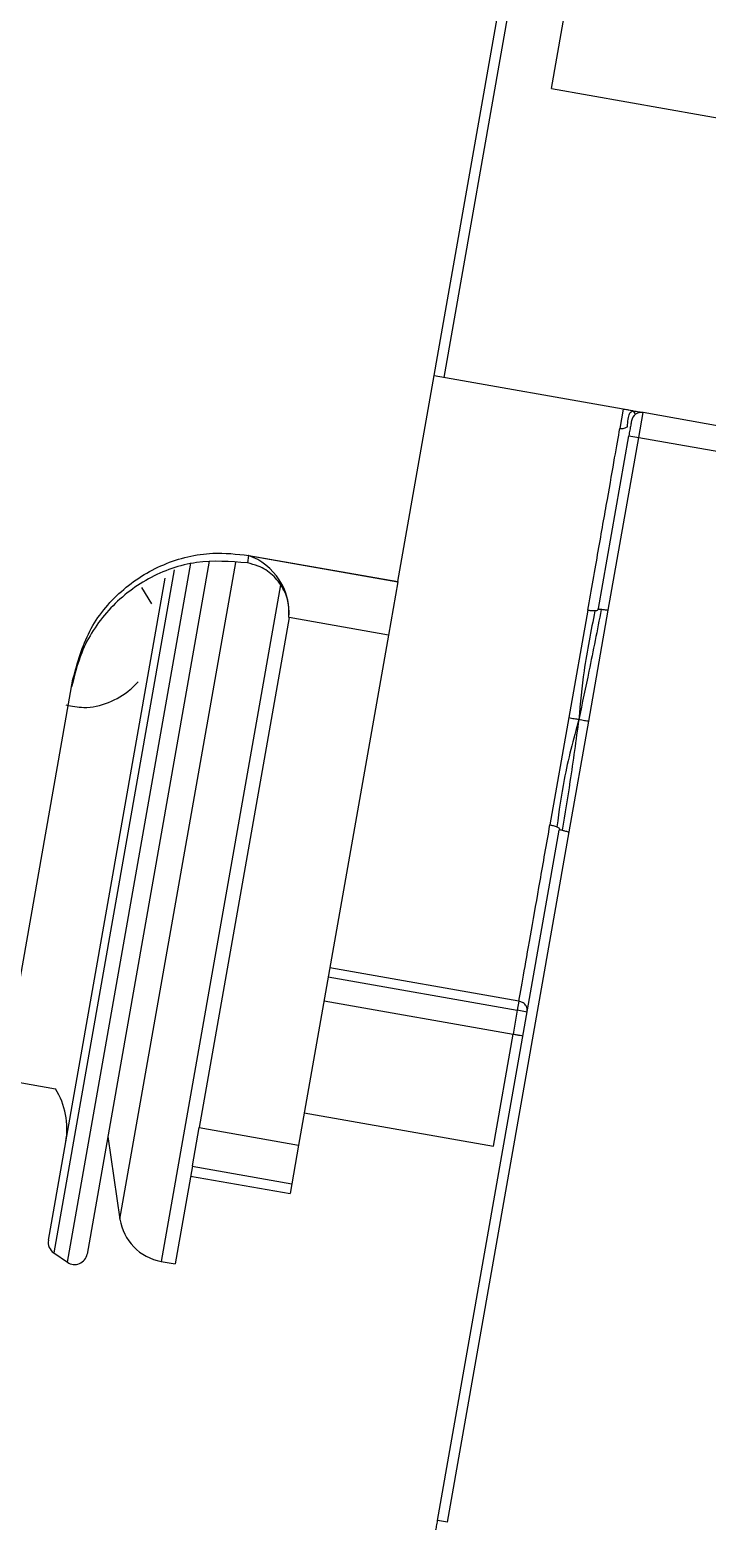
# Model space of a CAD drawing. Header units: millimetres. Extents: x 15 to 2378, y 5 to 1787.
# Drawn here: x 388.8 to 391.48, y 427.08 to 432.99 of the extents above; entities that cross this region are included whole.
import ezdxf

# ---------------------------------------------------------------- set-up
doc = ezdxf.new("R2010")
doc.units = ezdxf.units.MM

msp = doc.modelspace()

# ---------------------------------------------------------------- linework, layer by layer
at = {"color": 7, "linetype": 'Continuous', "lineweight": 25}
for p, q in [((390.8614, 432.7526), (391.0698, 433.9343)), ((390.4364, 431.609), (390.6994, 433.1006)), ((390.2533, 430.801), (390.6505, 433.0538)), ((390.8614, 432.7526), (392.4371, 432.4747)), ((391.1455, 431.484), (390.397, 431.616)), ((391.1455, 431.484), (391.132, 431.4077)), ((391.1846, 431.4769), (391.1642, 431.4803)), ((391.1846, 431.4769), (391.1861, 431.4746)), ((391.2069, 431.3716), (391.2242, 431.4701)), ((391.5394, 431.4145), (391.2242, 431.4701)), ((391.0469, 430.6945), (391.1675, 431.3786)), ((391.0863, 430.6876), (391.2069, 431.3716)), ((391.1675, 431.3786), (391.2069, 431.3716)), ((391.2069, 431.3716), (395.1658, 430.6735)), ((388.9449, 428.1069), (389.4328, 430.8738)), ((389.506, 430.8821), (389.0224, 428.1395)), ((389.1529, 428.278), (389.6111, 430.8769)), ((389.6622, 430.9041), (389.6571, 430.8751)), ((389.6624, 430.9052), (389.6622, 430.9041)), ((389.6622, 430.9041), (390.2531, 430.7999)), ((389.6624, 430.9052), (390.2533, 430.801)), ((388.8696, 428.1941), (389.3317, 430.8149)), ((389.3673, 430.8482), (388.8906, 428.1442)), ((389.2791, 430.713), (389.2395, 430.7784)), ((389.7883, 430.7887), (389.316, 428.1104)), ((390.2531, 430.7999), (390.216, 430.5896)), ((390.2533, 430.801), (390.2531, 430.7999)), ((389.8221, 430.6591), (389.4661, 428.6402)), ((389.8221, 430.6591), (389.8216, 430.6592)), ((390.216, 430.5896), (389.8221, 430.6591)), ((391.0051, 430.6878), (390.9301, 430.2628)), ((391.0089, 430.2489), (391.0863, 430.6876)), ((390.216, 430.5896), (389.8601, 428.5708)), ((388.7229, 429.0323), (388.9668, 430.4153)), ((390.9301, 430.2628), (390.8552, 429.8379)), ((390.9316, 429.8103), (391.0089, 430.2489)), ((390.4104, 427.0848), (390.8922, 429.8172)), ((390.4498, 427.0778), (390.9316, 429.8103)), ((389.9774, 429.2365), (390.7259, 429.1045)), ((390.7323, 429.1407), (389.9838, 429.2727)), ((389.9608, 429.1422), (390.7093, 429.0102)), ((390.7259, 429.1045), (390.7093, 429.0102)), ((390.7323, 429.1407), (390.7259, 429.1045)), ((390.7653, 429.0976), (390.7259, 429.1045)), ((390.6311, 428.5671), (390.7093, 429.0102)), ((388.28, 428.9023), (388.8977, 428.7934)), ((389.8827, 428.6991), (390.6311, 428.5671)), ((389.4394, 428.4885), (389.4661, 428.6402)), ((389.4661, 428.6402), (389.8601, 428.5708)), ((389.1045, 428.6047), (389.1529, 428.278)), ((389.8601, 428.5708), (389.8331, 428.4177)), ((389.4394, 428.4885), (389.371, 428.1007)), ((389.4391, 428.4871), (389.8331, 428.4177)), ((389.4323, 428.4481), (389.8262, 428.3787)), ((389.8331, 428.4177), (389.8262, 428.3787)), ((388.8906, 428.1442), (388.9449, 428.1069)), ((389.316, 428.1104), (389.371, 428.1007)), ((390.4498, 427.0778), (390.4104, 427.0848))]:
    msp.add_line(p, q, dxfattribs=at)
for centre, radius, start, end in [((391.2173, 431.4307), 0.04, 80, 170), ((388.6428, 428.6353), 0.3, 350, 31.81031), ((389.3507, 428.3074), 0.2, 188.43495, 260), ((388.9188, 428.1854), 0.05, 170, 235.55605), ((388.9732, 428.1482), 0.05, 235.55605, 350)]:
    msp.add_arc(centre, radius, start, end, dxfattribs=at)
msp.add_ellipse((389.6279, 430.7094), major_axis=(-0.1232, 0.1759), ratio=0.8573, start_param=3.924452, end_param=5.421106, dxfattribs=at)
for points, knots in [([(391.1846, 431.4769), (391.177, 431.4781), (391.1638, 431.48), (391.1509, 431.4828), (391.1455, 431.484)], [0, 0, 0, 0, 0.581411, 1, 1, 1, 1]), ([(391.1619, 431.4143), (391.1636, 431.4348), (391.1666, 431.4715), (391.1791, 431.4753), (391.1846, 431.4769)], [0, 0, 0, 0, 0.560841, 1, 1, 1, 1]), ([(391.1846, 431.4769), (391.1923, 431.4759), (391.2025, 431.4745), (391.2126, 431.4724), (391.2151, 431.4719)], [0, 0, 0, 0, 0.755495, 1, 1, 1, 1]), ([(391.1861, 431.4746), (391.1881, 431.4714), (391.192, 431.4651), (391.1936, 431.464), (391.1944, 431.4635)], [0, 0, 0, 0, 0.49846, 1, 1, 1, 1]), ([(391.132, 431.4077), (391.1365, 431.4073), (391.1438, 431.4068), (391.154, 431.4097), (391.1592, 431.4127), (391.1619, 431.4143)], [0, 0, 0, 0, 0.425387, 0.699441, 1, 1, 1, 1]), ([(391.1779, 431.4376), (391.1778, 431.4369), (391.1776, 431.4356), (391.1763, 431.4282), (391.1749, 431.4206), (391.1732, 431.4112), (391.1708, 431.3974), (391.1688, 431.386), (391.1675, 431.3786)], [0, 0, 0, 0, 0.239444, 0.371223, 0.500001, 0.63178, 0.760556, 1, 1, 1, 1]), ([(389.6571, 430.8751), (389.5896, 430.8804), (389.4545, 430.8909), (389.2599, 430.8213), (389.1008, 430.6959), (388.9996, 430.5405), (388.9726, 430.4302), (388.9613, 430.3843)], [0, 0, 0, 0, 0.213325, 0.426664, 0.639455, 0.850143, 1, 1, 1, 1]), ([(388.9668, 430.4153), (388.9847, 430.4804), (389.0204, 430.6108), (389.1508, 430.7705), (389.3215, 430.8782), (389.5011, 430.9222), (389.615, 430.9102), (389.6624, 430.9052)], [0, 0, 0, 0, 0.213195, 0.42654, 0.637185, 0.848951, 1, 1, 1, 1]), ([(389.8216, 430.6592), (389.822, 430.6767), (389.8229, 430.7166), (389.8013, 430.7764), (389.7591, 430.8294), (389.7079, 430.8627), (389.6716, 430.8715), (389.6571, 430.8751)], [0, 0, 0, 0, 0.175777, 0.400873, 0.625594, 0.850481, 1, 1, 1, 1]), ([(391.0469, 430.6945), (391.0468, 430.6944), (391.0468, 430.6941), (391.0467, 430.6934), (391.0464, 430.6922), (391.0458, 430.69), (391.044, 430.6877), (391.0399, 430.6858), (391.0355, 430.6853), (391.0333, 430.685)], [0, 0, 0, 0, 0.014687, 0.029933, 0.063904, 0.151136, 0.3956, 0.692165, 1, 1, 1, 1]), ([(391.0581, 430.6905), (391.0552, 430.6907), (391.0504, 430.691), (391.0473, 430.6915), (391.0466, 430.6922), (391.0467, 430.6933), (391.0468, 430.694), (391.0468, 430.6943), (391.0469, 430.6945)], [0, 0, 0, 0, 0.408112, 0.70706, 0.899192, 0.958486, 0.980806, 1, 1, 1, 1]), ([(391.0581, 430.6905), (391.0422, 430.6092), (391.0139, 430.464), (390.9829, 430.3195), (390.9693, 430.2559)], [0, 0, 0, 0, 0.560005, 1, 1, 1, 1]), ([(391.0333, 430.685), (391.0175, 430.6065), (390.9894, 430.4666), (390.9754, 430.3202), (390.9693, 430.2559)], [0, 0, 0, 0, 0.560841, 1, 1, 1, 1]), ([(391.0333, 430.685), (391.0309, 430.685), (391.0262, 430.6849), (391.0167, 430.6858), (391.0095, 430.687), (391.0051, 430.6878)], [0, 0, 0, 0, 0.300559, 0.574613, 1, 1, 1, 1]), ([(388.9386, 430.313), (388.9623, 430.3083), (389.0187, 430.2972), (389.1092, 430.3187), (389.181, 430.3592), (389.2144, 430.3939), (389.2247, 430.4045)], [0, 0, 0, 0, 0.227289, 0.542127, 0.859792, 1, 1, 1, 1]), ([(390.9693, 430.2559), (390.948, 430.1766), (390.9098, 430.0345), (390.891, 429.8932), (390.8827, 429.8308)], [0, 0, 0, 0, 0.558266, 1, 1, 1, 1]), ([(390.9693, 430.2559), (390.9581, 430.1738), (390.9381, 430.0273), (390.9145, 429.8813), (390.9041, 429.8172)], [0, 0, 0, 0, 0.560953, 1, 1, 1, 1]), ([(390.9301, 430.2628), (390.9373, 430.2616), (390.9503, 430.2593), (390.9634, 430.257), (390.9693, 430.2559)], [0, 0, 0, 0, 0.545499, 1, 1, 1, 1]), ([(390.9693, 430.2559), (390.977, 430.2546), (390.9902, 430.2522), (391.0034, 430.2499), (391.0089, 430.2489)], [0, 0, 0, 0, 0.580852, 1, 1, 1, 1]), ([(390.8552, 429.8379), (390.8596, 429.8371), (390.8668, 429.8358), (390.8761, 429.8334), (390.8804, 429.8317), (390.8827, 429.8308)], [0, 0, 0, 0, 0.425387, 0.699441, 1, 1, 1, 1]), ([(390.8827, 429.8308), (390.8847, 429.8298), (390.8886, 429.8278), (390.8918, 429.8246), (390.8927, 429.8219), (390.8926, 429.8195), (390.8924, 429.8183), (390.8923, 429.8177), (390.8922, 429.8174), (390.8922, 429.8172)], [0, 0, 0, 0, 0.3078355, 0.6043999, 0.8488638, 0.9360959, 0.9700669, 0.9853129, 1, 1, 1, 1]), ([(390.8922, 429.8172), (390.8922, 429.8174), (390.8923, 429.8178), (390.8924, 429.8185), (390.8927, 429.8195), (390.8936, 429.8199), (390.8967, 429.8194), (390.9014, 429.818), (390.9041, 429.8172)], [0, 0, 0, 0, 0.0191944, 0.0415137, 0.1008078, 0.2929399, 0.5918875, 1, 1, 1, 1]), ([(390.7653, 429.0976), (390.7655, 429.1024), (390.766, 429.1121), (390.7601, 429.1236), (390.7531, 429.1311), (390.7447, 429.1373), (390.7372, 429.1393), (390.7323, 429.1407)], [0, 0, 0, 0, 0.2496706, 0.4993412, 0.6314238, 0.7582486, 1, 1, 1, 1]), ([(390.4, 427.0257), (390.4001, 427.0265), (390.4003, 427.0277), (390.4016, 427.0351), (390.403, 427.0427), (390.4046, 427.0521), (390.407, 427.0658), (390.4091, 427.0774), (390.4104, 427.0848)], [0, 0, 0, 0, 0.239444, 0.36822, 0.499999, 0.628777, 0.760556, 1, 1, 1, 1])]:
    msp.add_open_spline(points, degree=3, knots=knots, dxfattribs=at)
for points in [[(391.0051, 430.6878), (391.0192, 430.768), (391.0475, 430.9284), (391.0834, 431.1321), (391.1132, 431.301), (391.1257, 431.3721), (391.132, 431.4077)], [(391.0863, 430.6876), (391.0837, 430.6879), (391.0784, 430.6884), (391.0709, 430.6892), (391.0639, 430.69), (391.06, 430.6903), (391.0581, 430.6905)], [(390.7323, 429.1407), (390.7388, 429.1777), (390.7518, 429.2515), (390.7809, 429.4162), (390.8152, 429.611), (390.8419, 429.7623), (390.8552, 429.8379)], [(390.9041, 429.8172), (390.906, 429.8167), (390.9098, 429.8157), (390.9166, 429.814), (390.9239, 429.8121), (390.929, 429.8109), (390.9316, 429.8103)], [(390.7093, 429.0102), (390.7144, 429.0093), (390.7248, 429.0075), (390.7378, 429.0052), (390.7469, 429.0036), (390.7481, 429.0034), (390.7487, 429.0033)]]:
    msp.add_open_spline(points, degree=3, dxfattribs=at)

doc.saveas('drawing.dxf')
